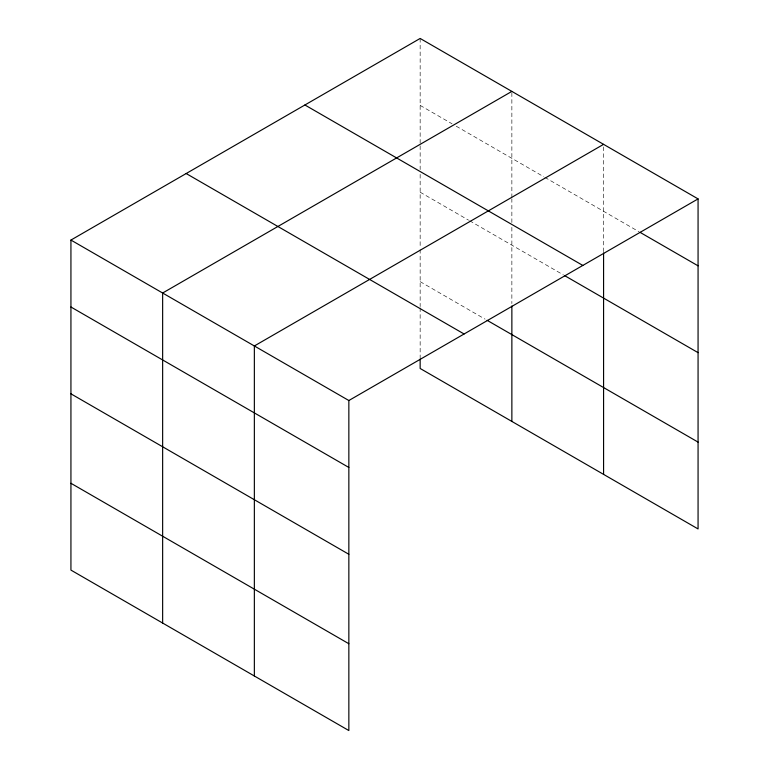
<?xml version="1.0" encoding="UTF-8"?>
<svg xmlns="http://www.w3.org/2000/svg" width="769" height="769" viewBox="0 0 769 769"><rect width="100%" height="100%" fill="white"/><g stroke="black" fill="none" stroke-linecap="round" stroke-linejoin="round"><path stroke-width="0.58" stroke-dasharray="3.85 2.88" d="M511.866 227.316L511.866 303.592M511.866 222.558L511.866 198.767M511.866 197.585L511.866 91.396M603.578 251.723L603.578 144.351M420.153 105.382L452.095 123.828M456.219 126.203L543.808 176.774M544.837 177.37L638.876 231.661M420.153 192.202L468.581 220.165M469.609 220.761L563.389 274.898M420.153 281.656L485.066 319.135M420.153 38.45L420.153 144.63M420.153 145.822L420.153 169.603M420.153 174.361L420.153 248.262M420.153 249.454L420.153 306.629M420.153 307.821L420.153 357.777"/><path stroke-width="1.15" d="M603.578 252.905L603.578 474.377M70.931 240.063L348.847 400.524L348.847 730.55L70.931 570.098L70.931 240.063L420.153 38.45L698.069 198.902L698.069 528.937L420.153 368.476L420.153 358.96M511.866 91.396L162.643 293.018L162.643 623.044M603.578 144.351L254.356 345.963L254.356 675.999M348.847 400.524L698.069 198.902M639.914 232.267L698.069 265.834M304.909 104.988L582.825 265.44M564.417 275.494L698.069 352.654M487.133 320.327L698.069 442.108M186.175 173.534L464.092 333.986M70.931 307.004L348.847 467.456M70.931 393.824L348.847 554.276M70.931 483.278L348.847 643.73M511.866 305.985L511.866 421.431"/></g></svg>
